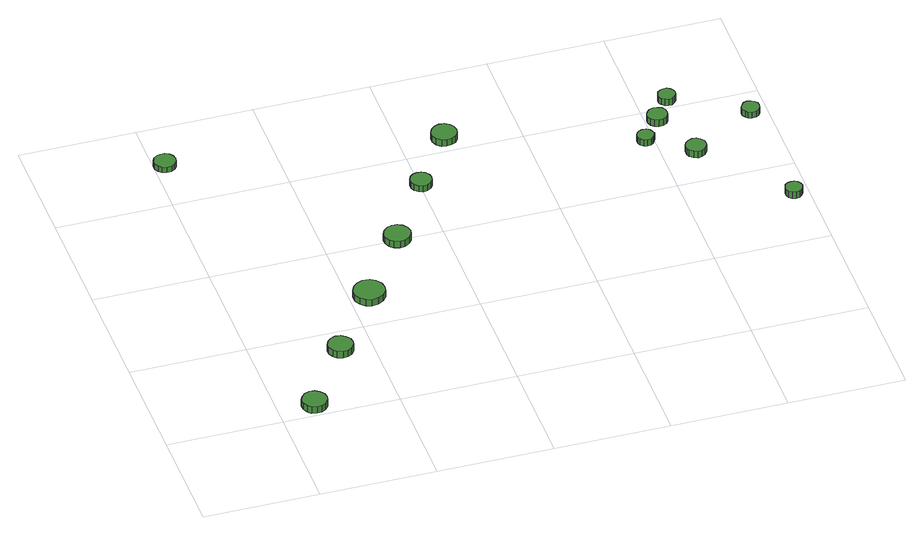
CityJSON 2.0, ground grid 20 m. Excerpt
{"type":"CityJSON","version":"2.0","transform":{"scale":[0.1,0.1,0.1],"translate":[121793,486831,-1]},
"CityObjects":{
"tree1":{"type":"SolitaryVegetationObject","attributes":{"function":"something"},"geometry":[{"type":"MultiSurface","lod":"1","boundaries":[[[0,1,2,3,4,5,6,7,8,9,10,11,12,13,14]],[[15,16,17,18,19,20,21,22,23,24,25,26,27,28,29]],[[0,29,28,1]],[[1,28,27,2]],[[2,27,26,3]],[[3,26,25,4]],[[4,25,24,5]],[[5,24,23,6]],[[6,23,22,7]],[[7,22,21,8]],[[8,21,20,9]],[[9,20,19,10]],[[10,19,18,11]],[[11,18,17,12]],[[12,17,16,13]],[[13,16,15,14]],[[14,15,29,0]]]}]},
"tree2":{"type":"SolitaryVegetationObject","attributes":{"function":"something"},"geometry":[{"type":"MultiSurface","lod":"1","boundaries":[[[30,31,32,33,34,35,36,37,38,39,40,41,42,43,44]],[[45,46,47,48,49,50,51,52,53,54,55,56,57,58,59]],[[30,59,58,31]],[[31,58,57,32]],[[32,57,56,33]],[[33,56,55,34]],[[34,55,54,35]],[[35,54,53,36]],[[36,53,52,37]],[[37,52,51,38]],[[38,51,50,39]],[[39,50,49,40]],[[40,49,48,41]],[[41,48,47,42]],[[42,47,46,43]],[[43,46,45,44]],[[44,45,59,30]]]}]},
"tree3":{"type":"SolitaryVegetationObject","attributes":{"function":"something"},"geometry":[{"type":"MultiSurface","lod":"1","boundaries":[[[60,61,62,63,64,65,66,67,68,69,70,71,72,73,74]],[[75,76,77,78,79,80,81,82,83,84,85,86,87,88,89]],[[60,89,88,61]],[[61,88,87,62]],[[62,87,86,63]],[[63,86,85,64]],[[64,85,84,65]],[[65,84,83,66]],[[66,83,82,67]],[[67,82,81,68]],[[68,81,80,69]],[[69,80,79,70]],[[70,79,78,71]],[[71,78,77,72]],[[72,77,76,73]],[[73,76,75,74]],[[74,75,89,60]]]}]},
"tree4":{"type":"SolitaryVegetationObject","attributes":{"function":"something"},"geometry":[{"type":"MultiSurface","lod":"1","boundaries":[[[90,91,92,93,94,95,96,97,98,99,100,101,102,103,104]],[[105,106,107,108,109,110,111,112,113,114,115,116,117,118,119]],[[90,119,118,91]],[[91,118,117,92]],[[92,117,116,93]],[[93,116,115,94]],[[94,115,114,95]],[[95,114,113,96]],[[96,113,112,97]],[[97,112,111,98]],[[98,111,110,99]],[[99,110,109,100]],[[100,109,108,101]],[[101,108,107,102]],[[102,107,106,103]],[[103,106,105,104]],[[104,105,119,90]]]}]},
"tree5":{"type":"SolitaryVegetationObject","attributes":{"function":"something"},"geometry":[{"type":"MultiSurface","lod":"1","boundaries":[[[120,121,122,123,124,125,126,127,128,129,130,131,132,133,134]],[[135,136,137,138,139,140,141,142,143,144,145,146,147,148,149]],[[120,149,148,121]],[[121,148,147,122]],[[122,147,146,123]],[[123,146,145,124]],[[124,145,144,125]],[[125,144,143,126]],[[126,143,142,127]],[[127,142,141,128]],[[128,141,140,129]],[[129,140,139,130]],[[130,139,138,131]],[[131,138,137,132]],[[132,137,136,133]],[[133,136,135,134]],[[134,135,149,120]]]}]},
"tree6":{"type":"SolitaryVegetationObject","attributes":{"function":"something"},"geometry":[{"type":"MultiSurface","lod":"1","boundaries":[[[150,151,152,153,154,155,156,157,158,159,160,161,162,163,164]],[[165,166,167,168,169,170,171,172,173,174,175,176,177,178,179]],[[150,179,178,151]],[[151,178,177,152]],[[152,177,176,153]],[[153,176,175,154]],[[154,175,174,155]],[[155,174,173,156]],[[156,173,172,157]],[[157,172,171,158]],[[158,171,170,159]],[[159,170,169,160]],[[160,169,168,161]],[[161,168,167,162]],[[162,167,166,163]],[[163,166,165,164]],[[164,165,179,150]]]}]},
"tree7":{"type":"SolitaryVegetationObject","attributes":{"function":"something"},"geometry":[{"type":"MultiSurface","lod":"1","boundaries":[[[180,181,182,183,184,185,186,187,188,189,190,191,192,193,194]],[[195,196,197,198,199,200,201,202,203,204,205,206,207,208,209]],[[180,209,208,181]],[[181,208,207,182]],[[182,207,206,183]],[[183,206,205,184]],[[184,205,204,185]],[[185,204,203,186]],[[186,203,202,187]],[[187,202,201,188]],[[188,201,200,189]],[[189,200,199,190]],[[190,199,198,191]],[[191,198,197,192]],[[192,197,196,193]],[[193,196,195,194]],[[194,195,209,180]]]}]},
"tree8":{"type":"SolitaryVegetationObject","attributes":{"function":"something"},"geometry":[{"type":"MultiSurface","lod":"1","boundaries":[[[210,211,212,213,214,215,216,217,218,219,220,221,222,223,224]],[[225,226,227,228,229,230,231,232,233,234,235,236,237,238,239]],[[210,239,238,211]],[[211,238,237,212]],[[212,237,236,213]],[[213,236,235,214]],[[214,235,234,215]],[[215,234,233,216]],[[216,233,232,217]],[[217,232,231,218]],[[218,231,230,219]],[[219,230,229,220]],[[220,229,228,221]],[[221,228,227,222]],[[222,227,226,223]],[[223,226,225,224]],[[224,225,239,210]]]}]},
"tree9":{"type":"SolitaryVegetationObject","attributes":{"function":"something"},"geometry":[{"type":"MultiSurface","lod":"1","boundaries":[[[240,241,242,243,244,245,246,247,248,249,250,251,252,253,254]],[[255,256,257,258,259,260,261,262,263,264,265,266,267,268,269]],[[240,269,268,241]],[[241,268,267,242]],[[242,267,266,243]],[[243,266,265,244]],[[244,265,264,245]],[[245,264,263,246]],[[246,263,262,247]],[[247,262,261,248]],[[248,261,260,249]],[[249,260,259,250]],[[250,259,258,251]],[[251,258,257,252]],[[252,257,256,253]],[[253,256,255,254]],[[254,255,269,240]]]}]},
"tree10":{"type":"SolitaryVegetationObject","attributes":{"function":"something"},"geometry":[{"type":"MultiSurface","lod":"1","boundaries":[[[270,271,272,273,274,275,276,277,278,279,280,281,282,283,284]],[[285,286,287,288,289,290,291,292,293,294,295,296,297,298,299]],[[270,299,298,271]],[[271,298,297,272]],[[272,297,296,273]],[[273,296,295,274]],[[274,295,294,275]],[[275,294,293,276]],[[276,293,292,277]],[[277,292,291,278]],[[278,291,290,279]],[[279,290,289,280]],[[280,289,288,281]],[[281,288,287,282]],[[282,287,286,283]],[[283,286,285,284]],[[284,285,299,270]]]}]},
"tree11":{"type":"SolitaryVegetationObject","attributes":{"function":"something"},"geometry":[{"type":"MultiSurface","lod":"1","boundaries":[[[300,301,302,303,304,305,306,307,308,309,310,311,312,313,314]],[[315,316,317,318,319,320,321,322,323,324,325,326,327,328,329]],[[300,329,328,301]],[[301,328,327,302]],[[302,327,326,303]],[[303,326,325,304]],[[304,325,324,305]],[[305,324,323,306]],[[306,323,322,307]],[[307,322,321,308]],[[308,321,320,309]],[[309,320,319,310]],[[310,319,318,311]],[[311,318,317,312]],[[312,317,316,313]],[[313,316,315,314]],[[314,315,329,300]]]}]},
"tree12":{"type":"SolitaryVegetationObject","attributes":{"function":"something"},"geometry":[{"type":"MultiSurface","lod":"1","boundaries":[[[330,331,332,333,334,335,336,337,338,339,340,341,342,343,344]],[[345,346,347,348,349,350,351,352,353,354,355,356,357,358,359]],[[330,359,358,331]],[[331,358,357,332]],[[332,357,356,333]],[[333,356,355,334]],[[334,355,354,335]],[[335,354,353,336]],[[336,353,352,337]],[[337,352,351,338]],[[338,351,350,339]],[[339,350,349,340]],[[340,349,348,341]],[[341,348,347,342]],[[342,347,346,343]],[[343,346,345,344]],[[344,345,359,330]]]}]},
"tree13":{"type":"SolitaryVegetationObject","attributes":{"function":"something"},"geometry":[{"type":"MultiSurface","lod":"1","boundaries":[[[360,361,362,363,364,365,366,367,368,369,370,371,372,373,374]],[[375,376,377,378,379,380,381,382,383,384,385,386,387,388,389]],[[360,389,388,361]],[[361,388,387,362]],[[362,387,386,363]],[[363,386,385,364]],[[364,385,384,365]],[[365,384,383,366]],[[366,383,382,367]],[[367,382,381,368]],[[368,381,380,369]],[[369,380,379,370]],[[370,379,378,371]],[[371,378,377,372]],[[372,377,376,373]],[[373,376,375,374]],[[374,375,389,360]]]}]}
},
"vertices":[
[83,24,20],[81,33,20],[75,40,20],[68,45,20],[59,46,20],[50,43,20],[44,37,20],[40,29,20],[40,20,20],[44,11,20],[50,5,20],[59,3,20],[68,4,20],[75,8,20],[81,15,20],[81,15,7],[75,8,7],[68,4,7],[59,3,7],[50,5,7],[44,11,7],[40,20,7],[40,29,7],[44,37,7],[50,43,7],[59,46,7],[68,45,7],[75,40,7],[81,33,7],[83,24,7],
[167,150,20],[165,159,20],[159,166,20],[152,171,20],[143,172,20],[134,169,20],[128,163,20],[124,155,20],[124,146,20],[128,138,20],[134,132,20],[143,129,20],[152,130,20],[159,134,20],[165,142,20],[165,142,7],[159,134,7],[152,130,7],[143,129,7],[134,132,7],[128,138,7],[124,146,7],[124,155,7],[128,163,7],[134,169,7],[143,172,7],[152,171,7],[159,166,7],[165,159,7],[167,150,7],
[38,702,16],[36,710,16],[32,716,16],[25,720,16],[17,720,16],[10,718,16],[4,713,16],[1,706,16],[1,698,16],[4,691,16],[10,686,16],[17,684,16],[25,684,16],[32,688,16],[36,694,16],[36,694,5],[32,688,5],[25,684,5],[17,684,5],[10,686,5],[4,691,5],[1,698,5],[1,706,5],[4,713,5],[10,718,5],[17,720,5],[25,720,5],[32,716,5],[36,710,5],[38,702,5],
[259,271,21],[257,282,21],[250,291,21],[241,297,21],[229,298,21],[219,294,21],[211,287,21],[206,277,21],[206,265,21],[211,255,21],[219,248,21],[229,244,21],[241,246,21],[250,251,21],[257,260,21],[257,260,8],[250,251,8],[241,246,8],[229,244,8],[219,248,8],[211,255,8],[206,265,8],[206,277,8],[211,287,8],[219,294,8],[229,298,8],[241,297,8],[250,291,8],[257,282,8],[259,271,8],
[344,401,20],[342,410,20],[336,418,20],[328,422,20],[319,423,20],[310,420,20],[303,414,20],[299,405,20],[299,396,20],[303,387,20],[310,381,20],[319,378,20],[328,379,20],[336,384,20],[342,391,20],[342,391,7],[336,384,7],[328,379,7],[319,378,7],[310,381,7],[303,387,7],[299,396,7],[299,405,7],[303,414,7],[310,420,7],[319,423,7],[328,422,7],[336,418,7],[342,410,7],[344,401,7],
[419,525,20],[418,532,20],[413,539,20],[407,542,20],[399,543,20],[392,541,20],[386,536,20],[383,529,20],[383,521,20],[386,514,20],[392,509,20],[399,506,20],[407,507,20],[413,511,20],[418,517,20],[418,517,8],[413,511,8],[407,507,8],[399,506,8],[392,509,8],[386,514,8],[383,521,8],[383,529,8],[386,536,8],[392,541,8],[399,543,8],[407,542,8],[413,539,8],[418,532,8],[419,525,8],
[496,632,20],[494,641,20],[489,648,20],[481,653,20],[472,654,20],[464,651,20],[457,645,20],[453,637,20],[453,628,20],[457,619,20],[464,613,20],[472,611,20],[481,612,20],[489,616,20],[494,623,20],[494,623,7],[489,616,7],[481,612,7],[472,611,7],[464,613,7],[457,619,7],[453,628,7],[453,637,7],[457,645,7],[464,651,7],[472,654,7],[481,653,7],[489,648,7],[494,641,7],[496,632,7],
[800,525,21],[798,531,21],[795,536,21],[790,539,21],[783,540,21],[778,538,21],[773,534,21],[771,529,21],[771,522,21],[773,517,21],[778,513,21],[783,511,21],[790,512,21],[795,515,21],[798,520,21],[798,520,8],[795,515,8],[790,512,8],[783,511,8],[778,513,8],[773,517,8],[771,522,8],[771,529,8],[773,534,8],[778,538,8],[783,540,8],[790,539,8],[795,536,8],[798,531,8],[800,525,8],
[837,573,20],[836,580,20],[832,586,20],[825,589,20],[818,590,20],[811,588,20],[806,583,20],[803,577,20],[803,570,20],[806,563,20],[811,558,20],[818,556,20],[825,557,20],[832,560,20],[836,566,20],[836,566,7],[832,560,7],[825,557,7],[818,556,7],[811,558,7],[806,563,7],[803,570,7],[803,577,7],[806,583,7],[811,588,7],[818,590,7],[825,589,7],[832,586,7],[836,580,7],[837,573,7],
[873,476,20],[872,483,20],[867,489,20],[861,493,20],[854,494,20],[847,491,20],[841,486,20],[838,480,20],[838,472,20],[841,466,20],[847,461,20],[854,458,20],[861,459,20],[867,463,20],[872,469,20],[872,469,7],[867,463,7],[861,459,7],[854,458,7],[847,461,7],[841,466,7],[838,472,7],[838,480,7],[841,486,7],[847,491,7],[854,494,7],[861,493,7],[867,489,7],[872,483,7],[873,476,7],
[865,619,20],[864,625,20],[860,630,20],[855,633,20],[849,633,20],[843,631,20],[838,627,20],[836,622,20],[836,615,20],[838,610,20],[843,606,20],[849,604,20],[855,604,20],[860,608,20],[864,612,20],[864,612,7],[860,608,7],[855,604,7],[849,604,7],[843,606,7],[838,610,7],[836,615,7],[836,622,7],[838,627,7],[843,631,7],[849,633,7],[855,633,7],[860,630,7],[864,625,7],[865,619,7],
[990,324,19],[988,330,19],[985,335,19],[980,338,19],[974,338,19],[968,337,19],[963,333,19],[961,327,19],[961,321,19],[963,315,19],[968,311,19],[974,309,19],[980,310,19],[985,313,19],[988,318,19],[988,318,6],[985,313,6],[980,310,6],[974,309,6],[968,311,6],[963,315,6],[961,321,6],[961,327,6],[963,333,6],[968,337,6],[974,338,6],[980,338,6],[985,335,6],[988,330,6],[990,324,6],
[986,547,19],[985,553,19],[981,558,19],[976,561,19],[969,562,19],[963,560,19],[959,555,19],[956,550,19],[956,543,19],[959,538,19],[963,533,19],[969,531,19],[976,532,19],[981,535,19],[985,540,19],[985,540,7],[981,535,7],[976,532,7],[969,531,7],[963,533,7],[959,538,7],[956,543,7],[956,550,7],[959,555,7],[963,560,7],[969,562,7],[976,561,7],[981,558,7],[985,553,7],[986,547,7]
]}
